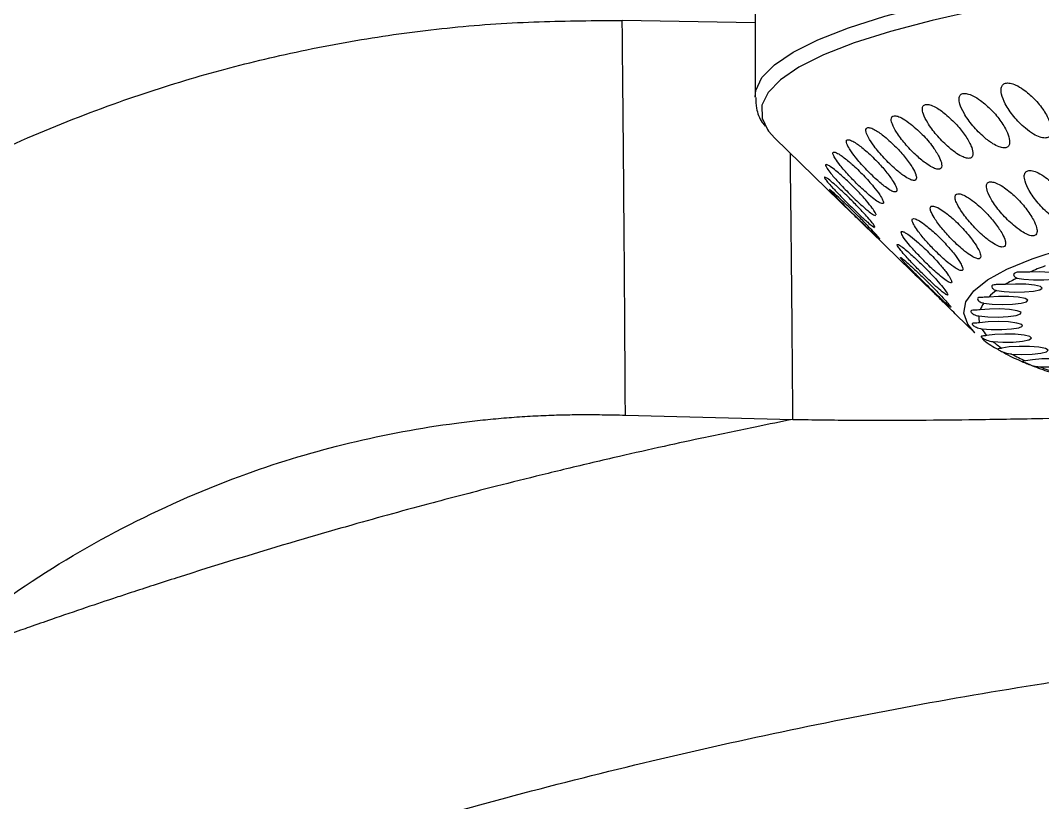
# Model space of a CAD drawing. Extents: x -51 to 27, y -13 to 136.
# Drawn here: x -16.061 to -13.636, y 57.856 to 59.712 of the extents above; entities that cross this region are included whole.
import ezdxf

# ---------------------------------------------------------------- set-up
doc = ezdxf.new("R2010")
doc.units = 0
doc.header["$MEASUREMENT"] = 0
doc.layers.add('GEOMETRY', color=2, linetype='Continuous', lineweight=25)

# ---------------------------------------------------------------- blocks, each defined once
blk = doc.blocks.new('2026 MONTERREY-BLOOM')
at = {"layer": 'GEOMETRY'}
for p, q in [((-2.6363, -23.8876), (-2.6363, -24.1838)), ((-2.6363, -24.0084), (-2.9515, -24.0029)), ((-2.6363, -24.1851), (-2.6363, -24.1838)), ((-2.5893, -24.2821), (-2.4048, -24.4618)), ((-2.3623, -24.5032), (-2.2645, -24.5984)), ((-2.1583, -24.7018), (-2.115, -24.744)), ((-2.0632, -24.7813), (-2.0603, -24.7829)), ((-2.944, -24.9392), (-2.5464, -24.9495))]:
    blk.add_line(p, q, dxfattribs=at)
at = {"layer": 'GEOMETRY', "flags": 128}
for points in [[(-2.6363, -24.1838), (-2.6346, -24.1692), (-2.62, -24.1386), (-2.5905, -24.1082), (-2.5462, -24.0782), (-2.4875, -24.0489), (-2.4146, -24.0205), (-2.3281, -23.993), (-2.2285, -23.9667), (-2.1163, -23.9418), (-1.9923, -23.9184)], [(-1.9816, -23.9548), (-2.1048, -23.9781), (-2.2163, -24.0029), (-2.3153, -24.0291), (-2.4013, -24.0563), (-2.4737, -24.0846), (-2.5321, -24.1137), (-2.5761, -24.1435), (-2.6055, -24.1737), (-2.62, -24.2042), (-2.6196, -24.2348), (-2.6068, -24.2617)], [(-2.6068, -24.2617), (-2.6042, -24.2653), (-2.5893, -24.2821)], [(-2.115, -24.744), (-2.1316, -24.7238), (-2.1408, -24.6973), (-2.136, -24.6708), (-2.1173, -24.6445), (-2.0847, -24.6185), (-2.0386, -24.5931), (-1.9792, -24.5683), (-1.9069, -24.5445)], [(-2.0148, -24.6141), (-1.9982, -24.617), (-1.9757, -24.6187), (-1.9509, -24.6187), (-1.9282, -24.6171), (-1.9114, -24.6142), (-1.9033, -24.6104), (-1.9053, -24.6065), (-1.9171, -24.603), (-1.9366, -24.6006), (-1.9606, -24.5996), (-1.985, -24.6003)], [(-2.0635, -24.6435), (-2.0453, -24.6462), (-2.0218, -24.6475), (-1.9972, -24.6471), (-1.9755, -24.6452), (-1.9605, -24.642), (-1.9548, -24.6382), (-1.9592, -24.6343), (-1.9732, -24.631), (-1.9942, -24.6289), (-2.0187, -24.6283), (-2.0425, -24.6294)], [(-2.0939, -24.6736), (-2.0741, -24.676), (-2.0499, -24.6769), (-2.0256, -24.6762), (-2.0052, -24.6739), (-1.9922, -24.6705), (-1.9889, -24.6666), (-1.9958, -24.6628), (-2.0117, -24.6597), (-2.0339, -24.6579), (-2.0587, -24.6578), (-2.0817, -24.6592)], [(-2.1055, -24.7041), (-2.0843, -24.7062), (-2.0597, -24.7067), (-2.0359, -24.7056), (-2.0169, -24.703), (-2.0061, -24.6994), (-2.0052, -24.6954), (-2.0145, -24.6917), (-2.0322, -24.6889), (-2.0555, -24.6875), (-2.0803, -24.6878), (-2.1023, -24.6896)], [(-2.0982, -24.7346), (-2.0758, -24.7363), (-2.051, -24.7364), (-2.028, -24.7349), (-2.0107, -24.7321), (-2.0021, -24.7283), (-2.0037, -24.7243), (-2.0152, -24.7208), (-2.0346, -24.7183), (-2.0587, -24.7173), (-2.0832, -24.7179), (-2.104, -24.7201)], [(-2.0721, -24.7648), (-2.0488, -24.7662), (-2.024, -24.7659), (-2.0019, -24.764), (-1.9865, -24.7609), (-1.9802, -24.757), (-1.9843, -24.7531), (-1.998, -24.7498), (-2.0189, -24.7476), (-2.0434, -24.747), (-2.0675, -24.748), (-2.0868, -24.7505)], [(-2.0275, -24.7944), (-2.0034, -24.7954), (-1.9788, -24.7948), (-1.958, -24.7926), (-1.9446, -24.7892), (-1.9407, -24.7853), (-1.9472, -24.7814), (-1.9629, -24.7783), (-1.9851, -24.7765), (-2.0099, -24.7763), (-2.0332, -24.7777), (-2.0508, -24.7805)], [(-1.9609, -24.8247), (-1.9367, -24.8251), (-1.9135, -24.824), (-1.8951, -24.8214), (-1.8846, -24.8179), (-1.8836, -24.814), (-1.8924, -24.8103), (-1.9094, -24.8075), (-1.9319, -24.8061), (-1.9562, -24.8061), (-1.9783, -24.8078), (-1.9946, -24.8107)]]:
    blk.add_lwpolyline(points, dxfattribs=at)
at = {"layer": 'GEOMETRY'}
for centre, radius, start, end in [((-1.6799, -25.312), 0.7744, 110.2559, 113.2024), ((-1.8417, -24.961), 0.3877, 116.5132, 121.1984), ((-1.9631, -24.7784), 0.1682, 126.6708, 134.8699), ((-2.036, -24.7145), 0.0708, 144.8231, 159.4579), ((-2.0553, -24.7076), 0.0503, 176.0371, 194.4755), ((-2.0198, -24.6906), 0.0899, 209.2781, 221.8085), ((-1.9317, -24.5973), 0.2185, 230.0282, 236.9691), ((-1.7949, -24.3644), 0.4889, 241.593, 245.8906), ((-1.6177, -23.9393), 0.9496, 248.8167, 251.3104)]:
    blk.add_arc(centre, radius, start, end, dxfattribs=at)
for points, knots in [([(-36.6427, -38.9849), (-36.6428, -38.748), (-36.6429, -38.2513), (-36.6431, -37.4958), (-36.643, -36.7174), (-36.6423, -35.9379), (-36.6409, -35.1552), (-36.6388, -34.37), (-36.6343, -33.1243), (-36.6247, -31.4274), (-36.6007, -28.7277), (-36.5557, -25.4875), (-36.48, -22.0033), (-36.3837, -18.8258), (-36.2694, -15.9518), (-36.1467, -13.5568), (-36.0218, -11.6425), (-35.9083, -10.2086), (-35.8038, -9.1111), (-35.7174, -8.3466), (-35.6715, -7.9173), (-35.5982, -7.4928), (-35.4908, -7.0801), (-35.3398, -6.6435), (-35.1358, -6.1898), (-34.8703, -5.7277), (-34.5603, -5.2943), (-34.2088, -4.8937), (-33.8193, -4.53), (-33.3956, -4.2066), (-32.942, -3.9269), (-32.4916, -3.7075), (-32.0535, -3.5411), (-31.634, -3.4198), (-31.1992, -3.3309), (-30.7502, -3.28), (-30.3002, -3.2288), (-29.6557, -3.1612), (-28.8172, -3.0818), (-27.5048, -2.9746), (-25.9207, -2.8687), (-23.9532, -2.7617), (-21.8759, -2.6679), (-19.6786, -2.5868), (-17.2507, -2.5139), (-14.59, -2.4519), (-11.7055, -2.4029), (-8.8195, -2.3695), (-5.9364, -2.3497), (-3.0548, -2.3416), (-0.5983, -2.3393), (1.4461, -2.34), (3.0915, -2.3423), (4.7536, -2.3465), (6.4156, -2.3534), (8.0545, -2.3645), (10.4077, -2.3864), (13.4813, -2.429), (16.9743, -2.5047), (20.1483, -2.6009), (23.0112, -2.7146), (25.3952, -2.8364), (27.3074, -2.9606), (28.7412, -3.0736), (29.84, -3.1777), (30.6063, -3.2639), (31.0378, -3.31), (31.4634, -3.3805), (31.8765, -3.4857), (32.3137, -3.6341), (32.7687, -3.8357), (33.2323, -4.0987), (33.6676, -4.4064), (34.0701, -4.7558), (34.436, -5.1433), (34.7616, -5.5651), (35.0437, -6.0171), (35.2785, -6.4922), (35.464, -6.9855), (35.6016, -7.491), (35.6829, -8.0099), (35.7387, -8.5338), (35.8146, -9.2299), (35.8967, -10.0974), (36.0051, -11.4079), (36.112, -12.9931), (36.2405, -15.3392), (36.3619, -18.1726), (36.4654, -21.4568), (36.5399, -24.7062), (36.5915, -27.9302), (36.6206, -30.8028), (36.6357, -33.3227), (36.6407, -34.9225), (36.6423, -35.9634), (36.6428, -36.4441), (36.643, -36.9237), (36.6431, -37.4023), (36.643, -37.8963), (36.6429, -38.4238), (36.6428, -38.792), (36.6428, -38.9849)], [0, 0, 0, 0, 0.005138, 0.010771, 0.016381, 0.022015, 0.027673, 0.03335, 0.039042, 0.054682, 0.070145, 0.097582, 0.124946, 0.145709, 0.16651, 0.187309, 0.197707, 0.208103, 0.218498, 0.221609, 0.224784, 0.227857, 0.230942, 0.234019, 0.237865, 0.24171, 0.245555, 0.249401, 0.253246, 0.257092, 0.260938, 0.264783, 0.267936, 0.271088, 0.274241, 0.277546, 0.280882, 0.284062, 0.291597, 0.299143, 0.312612, 0.326021, 0.341866, 0.357701, 0.373696, 0.394533, 0.415407, 0.436247, 0.457116, 0.477921, 0.498728, 0.51038, 0.52225, 0.534405, 0.54642, 0.558287, 0.569942, 0.597446, 0.624936, 0.645697, 0.666299, 0.687058, 0.697455, 0.707849, 0.718242, 0.721382, 0.724571, 0.72765, 0.730727, 0.733804, 0.737651, 0.741498, 0.745344, 0.74919, 0.753036, 0.756881, 0.760725, 0.76457, 0.768352, 0.772136, 0.775907, 0.779727, 0.783559, 0.79109, 0.798621, 0.812071, 0.825537, 0.849567, 0.873561, 0.896782, 0.920041, 0.943476, 0.95907, 0.97468, 0.978164, 0.981639, 0.985104, 0.988563, 0.992016, 0.995816, 1, 1, 1, 1]), ([(-5.3897, -24.2506), (-5.2965, -24.1867), (-5.1102, -24.0588), (-4.812, -23.8967), (-4.5033, -23.7558), (-4.289, -23.6837), (-4.1819, -23.6476)], [0, 0, 0, 0, 0.250023, 0.500031, 0.750023, 1, 1, 1, 1]), ([(-5.1989, -24.7949), (-5.1406, -24.7488), (-5.0056, -24.6421), (-4.8, -24.5069), (-4.5789, -24.3818), (-4.3679, -24.2812), (-4.156, -24.1977), (-3.9558, -24.1335), (-3.7593, -24.0832), (-3.5595, -24.0446), (-3.3539, -24.0173), (-3.1516, -24.004), (-3.0171, -24.0033), (-2.9515, -24.0029)], [0, 0, 0, 0, 0.091493, 0.2122338, 0.3029521, 0.4045396, 0.5001225, 0.5835585, 0.6636254, 0.7500939, 0.8342167, 0.919161, 1, 1, 1, 1]), ([(-2.944, -24.9392), (-2.9445, -24.8537), (-2.9455, -24.6826), (-2.9474, -24.4345), (-2.9494, -24.2014), (-2.9508, -24.0691), (-2.9515, -24.0029)], [0, 0, 0, 0, 0.25, 0.5, 0.75, 1, 1, 1, 1]), ([(-1.9998, -24.1664), (-2.0057, -24.1627), (-2.0162, -24.156), (-2.0313, -24.151), (-2.0426, -24.1511), (-2.0497, -24.1557), (-2.0533, -24.1644), (-2.0522, -24.1795), (-2.0426, -24.2028), (-2.0233, -24.2312), (-1.9991, -24.2562), (-1.977, -24.2724), (-1.9608, -24.2802), (-1.9483, -24.2826), (-1.9394, -24.2806), (-1.9337, -24.2741), (-1.9318, -24.2622), (-1.9365, -24.2422), (-1.9505, -24.2163), (-1.9723, -24.1885), (-1.9908, -24.1736), (-1.9998, -24.1664)], [0, 0, 0, 0, 0.046853, 0.084066, 0.121505, 0.153996, 0.186738, 0.235292, 0.302101, 0.387268, 0.473024, 0.52702, 0.568149, 0.601518, 0.635011, 0.666009, 0.707829, 0.765526, 0.844357, 0.924707, 1, 1, 1, 1]), ([(-2.1013, -24.1928), (-2.1074, -24.1887), (-2.1181, -24.1815), (-2.1331, -24.1759), (-2.1439, -24.1756), (-2.1503, -24.18), (-2.1531, -24.1884), (-2.1509, -24.2028), (-2.1404, -24.2254), (-2.1206, -24.2531), (-2.0962, -24.2781), (-2.0741, -24.2949), (-2.0579, -24.3033), (-2.0458, -24.3062), (-2.0375, -24.3044), (-2.0326, -24.2983), (-2.0317, -24.2869), (-2.0374, -24.2677), (-2.052, -24.2426), (-2.074, -24.2152), (-2.0923, -24.2002), (-2.1013, -24.1928)], [0, 0, 0, 0, 0.049395, 0.087512, 0.125885, 0.158743, 0.19119, 0.238498, 0.303534, 0.387655, 0.472544, 0.52923, 0.571624, 0.605619, 0.639762, 0.670808, 0.711613, 0.767597, 0.844698, 0.923485, 1, 1, 1, 1]), ([(-2.6348, -24.186), (-2.6346, -24.1944), (-2.6341, -24.2152), (-2.6245, -24.2384), (-2.6145, -24.251), (-2.612, -24.254)], [0, 0, 0, 0, 0.338236, 0.841704, 1, 1, 1, 1]), ([(-2.1845, -24.225), (-2.1925, -24.2189), (-2.2051, -24.2094), (-2.2217, -24.2024), (-2.2321, -24.2014), (-2.238, -24.2052), (-2.2401, -24.213), (-2.2372, -24.2265), (-2.2263, -24.248), (-2.2065, -24.2747), (-2.1822, -24.2999), (-2.16, -24.3177), (-2.1435, -24.3271), (-2.1314, -24.3308), (-2.1234, -24.3297), (-2.1194, -24.3244), (-2.1189, -24.3149), (-2.1239, -24.2986), (-2.137, -24.2759), (-2.1577, -24.2492), (-2.1752, -24.2333), (-2.1845, -24.225)], [0, 0, 0, 0, 0.066858, 0.105576, 0.144568, 0.178101, 0.210204, 0.255684, 0.318006, 0.400191, 0.483428, 0.544525, 0.588975, 0.624076, 0.659367, 0.690621, 0.723214, 0.774161, 0.845266, 0.918436, 1, 1, 1, 1]), ([(-2.2664, -24.249), (-2.2728, -24.2443), (-2.2838, -24.2362), (-2.2977, -24.2299), (-2.307, -24.2284), (-2.3123, -24.2313), (-2.3139, -24.2382), (-2.3107, -24.2504), (-2.3, -24.2702), (-2.2809, -24.2956), (-2.2569, -24.3209), (-2.2344, -24.3401), (-2.217, -24.3513), (-2.2046, -24.3563), (-2.1967, -24.3561), (-2.1931, -24.3513), (-2.1931, -24.3426), (-2.1985, -24.3276), (-2.2126, -24.3044), (-2.2358, -24.2756), (-2.256, -24.258), (-2.2664, -24.249)], [0, 0, 0, 0, 0.054539, 0.094446, 0.128099, 0.161847, 0.193698, 0.236722, 0.295186, 0.373962, 0.454175, 0.521961, 0.569654, 0.606647, 0.643895, 0.675718, 0.70759, 0.755906, 0.823507, 0.909396, 1, 1, 1, 1]), ([(-2.3289, -24.2785), (-2.3365, -24.2728), (-2.3485, -24.2637), (-2.3627, -24.2572), (-2.3706, -24.2566), (-2.3739, -24.2607), (-2.3732, -24.2686), (-2.3671, -24.2822), (-2.3529, -24.3034), (-2.3306, -24.3298), (-2.3056, -24.3542), (-2.2844, -24.3712), (-2.2698, -24.38), (-2.2599, -24.3833), (-2.2544, -24.3818), (-2.2529, -24.3764), (-2.2551, -24.3668), (-2.2633, -24.3506), (-2.2794, -24.328), (-2.3022, -24.3019), (-2.3197, -24.2866), (-2.3289, -24.2785)], [0, 0, 0, 0, 0.06688, 0.105286, 0.143957, 0.17734, 0.209494, 0.255287, 0.318083, 0.400634, 0.484189, 0.544496, 0.588577, 0.623472, 0.65855, 0.689758, 0.722457, 0.773755, 0.845305, 0.918902, 1, 1, 1, 1]), ([(-2.3773, -24.3088), (-2.3847, -24.303), (-2.3965, -24.2936), (-2.4103, -24.2864), (-2.4178, -24.2851), (-2.4203, -24.2888), (-2.4187, -24.2963), (-2.412, -24.3091), (-2.3972, -24.3294), (-2.3749, -24.3549), (-2.3499, -24.3794), (-2.3288, -24.397), (-2.3143, -24.4066), (-2.3049, -24.4105), (-2.3, -24.4095), (-2.2993, -24.4043), (-2.3024, -24.3952), (-2.3114, -24.3797), (-2.3279, -24.3581), (-2.3509, -24.3325), (-2.3681, -24.3171), (-2.3773, -24.3088)], [0, 0, 0, 0, 0.066783, 0.106664, 0.14685, 0.180961, 0.212923, 0.257366, 0.318089, 0.39895, 0.481028, 0.544847, 0.590583, 0.626418, 0.66247, 0.69392, 0.726183, 0.775992, 0.845618, 0.91736, 1, 1, 1, 1]), ([(-2.5464, -24.9495), (-2.5472, -24.8641), (-2.5486, -24.6933), (-2.5507, -24.4782), (-2.5521, -24.36), (-2.5526, -24.3178)], [0, 0, 0, 0, 0.391384, 0.782768, 1, 1, 1, 1]), ([(-2.4114, -24.3397), (-2.4186, -24.3338), (-2.4302, -24.3242), (-2.4428, -24.3166), (-2.4498, -24.3144), (-2.4523, -24.3165), (-2.4508, -24.3224), (-2.4452, -24.3323), (-2.4332, -24.3486), (-2.4138, -24.371), (-2.3887, -24.3967), (-2.3653, -24.4181), (-2.3477, -24.4315), (-2.3379, -24.4372), (-2.3325, -24.4382), (-2.3311, -24.4351), (-2.3335, -24.428), (-2.341, -24.4155), (-2.3563, -24.3953), (-2.379, -24.37), (-2.3989, -24.3506), (-2.4096, -24.3412), (-2.4114, -24.3397)], [0, 0, 0, 0, 0.0666935, 0.108166, 0.1429561, 0.1778871, 0.209759, 0.2437323, 0.2964332, 0.3686993, 0.4428339, 0.5301484, 0.5806412, 0.6200895, 0.6527016, 0.685402, 0.7164518, 0.7598446, 0.8201076, 0.9012577, 0.9836525, 1, 1, 1, 1]), ([(-2.4443, -24.3596), (-2.449, -24.3558), (-2.4574, -24.3493), (-2.466, -24.3445), (-2.4696, -24.3446), (-2.4685, -24.3491), (-2.4635, -24.3572), (-2.4527, -24.371), (-2.4338, -24.3923), (-2.4087, -24.4181), (-2.3841, -24.4413), (-2.3661, -24.4565), (-2.3552, -24.4644), (-2.3519, -24.4653), (-2.3504, -24.4658)], [0, 0, 0, 0, 0.0825292, 0.145744, 0.2093934, 0.2637257, 0.3170962, 0.3945693, 0.5010335, 0.6392057, 0.7787198, 0.8732904, 0.9436953, 1, 1, 1, 1]), ([(-2.3493, -24.4641), (-2.3492, -24.464), (-2.3487, -24.4633), (-2.3514, -24.458), (-2.3584, -24.4474), (-2.3733, -24.429), (-2.3947, -24.4056), (-2.4203, -24.3801), (-2.4363, -24.3664), (-2.4443, -24.3596)], [0, 0, 0, 0, 0.016693, 0.101801, 0.21293, 0.365171, 0.575189, 0.789931, 1, 1, 1, 1]), ([(-1.9468, -24.3753), (-1.9528, -24.3713), (-1.9634, -24.3643), (-1.9784, -24.3589), (-1.9891, -24.3586), (-1.9955, -24.3631), (-1.9983, -24.3715), (-1.9961, -24.3861), (-1.9856, -24.4087), (-1.9657, -24.4365), (-1.9413, -24.4615), (-1.9193, -24.4782), (-1.9032, -24.4864), (-1.8911, -24.4893), (-1.8828, -24.4874), (-1.8778, -24.4812), (-1.8769, -24.4697), (-1.8826, -24.4504), (-1.8973, -24.4251), (-1.9194, -24.3977), (-1.9378, -24.3827), (-1.9468, -24.3753)], [0, 0, 0, 0, 0.048836, 0.086785, 0.124983, 0.157791, 0.190325, 0.237876, 0.303217, 0.387512, 0.472545, 0.528746, 0.570884, 0.604726, 0.638712, 0.669707, 0.710681, 0.767009, 0.844506, 0.923658, 1, 1, 1, 1]), ([(-2.4487, -24.3909), (-2.4535, -24.3868), (-2.4618, -24.3798), (-2.4694, -24.3747), (-2.4723, -24.374), (-2.4711, -24.3773), (-2.466, -24.3843), (-2.4555, -24.3965), (-2.4374, -24.4158), (-2.4134, -24.4401), (-2.3889, -24.4638), (-2.3702, -24.4809), (-2.3582, -24.4909), (-2.3547, -24.4929), (-2.3531, -24.4938)], [0, 0, 0, 0, 0.087126, 0.152114, 0.2073, 0.262617, 0.315462, 0.38801, 0.486908, 0.619344, 0.753965, 0.862621, 0.939805, 1, 1, 1, 1]), ([(-2.3522, -24.493), (-2.352, -24.493), (-2.3514, -24.4928), (-2.3542, -24.4885), (-2.3606, -24.4801), (-2.3734, -24.4652), (-2.3926, -24.4445), (-2.417, -24.4199), (-2.4363, -24.4017), (-2.4467, -24.3926), (-2.4487, -24.3909)], [0, 0, 0, 0, 0.022689, 0.10849, 0.195572, 0.328927, 0.51545, 0.707781, 0.942267, 1, 1, 1, 1]), ([(-2.0444, -24.3999), (-2.05, -24.3963), (-2.06, -24.39), (-2.0732, -24.3855), (-2.0822, -24.3859), (-2.0869, -24.3907), (-2.0878, -24.3996), (-2.0834, -24.4146), (-2.0703, -24.4377), (-2.0483, -24.4655), (-2.0232, -24.4898), (-2.0018, -24.5053), (-1.9871, -24.5127), (-1.9766, -24.5148), (-1.9699, -24.5124), (-1.9667, -24.5058), (-1.9678, -24.4938), (-1.9761, -24.4739), (-1.9932, -24.4483), (-2.0171, -24.4211), (-2.0355, -24.4068), (-2.0444, -24.3999)], [0, 0, 0, 0, 0.0465768, 0.0837161, 0.1210787, 0.1535657, 0.1863749, 0.2350627, 0.3020134, 0.3872407, 0.4730459, 0.5268106, 0.5678042, 0.6010853, 0.6344872, 0.6654484, 0.7073592, 0.7652613, 0.8443249, 0.9248873, 1, 1, 1, 1]), ([(-2.4385, -24.4221), (-2.4432, -24.4178), (-2.4514, -24.4104), (-2.4584, -24.4047), (-2.4605, -24.4036), (-2.4584, -24.4065), (-2.4524, -24.4132), (-2.4412, -24.4247), (-2.4227, -24.4432), (-2.3988, -24.4667), (-2.3746, -24.4902), (-2.3563, -24.5077), (-2.3448, -24.5184), (-2.3419, -24.5207), (-2.3406, -24.5218)], [0, 0, 0, 0, 0.090735, 0.156756, 0.212323, 0.268054, 0.320464, 0.390916, 0.486553, 0.615629, 0.747126, 0.859746, 0.938788, 1, 1, 1, 1]), ([(-2.1611, -24.4179), (-2.1615, -24.4206), (-2.1623, -24.4259), (-2.1566, -24.4404), (-2.1439, -24.4613), (-2.1221, -24.4881), (-2.0972, -24.5127), (-2.0757, -24.5296), (-2.0606, -24.5383), (-2.0501, -24.5414), (-2.0438, -24.5398), (-2.0414, -24.5343), (-2.0426, -24.5246), (-2.0497, -24.508), (-2.065, -24.485), (-2.088, -24.4581), (-2.1123, -24.4356), (-2.1332, -24.4212), (-2.1467, -24.4148), (-2.156, -24.4134), (-2.1599, -24.4154), (-2.1609, -24.4175), (-2.1611, -24.4179)], [0, 0, 0, 0, 0.040732, 0.081153, 0.14473, 0.227748, 0.311702, 0.370894, 0.414421, 0.448991, 0.483732, 0.514838, 0.547667, 0.599502, 0.671766, 0.746051, 0.833477, 0.885048, 0.92555, 0.959222, 0.99299, 1, 1, 1, 1]), ([(-2.3404, -24.5214), (-2.3403, -24.5214), (-2.3398, -24.5215), (-2.3434, -24.5172), (-2.3508, -24.5091), (-2.3643, -24.4948), (-2.3854, -24.4732), (-2.4124, -24.4465), (-2.4297, -24.4304), (-2.4385, -24.4221)], [0, 0, 0, 0, 0.044219, 0.130083, 0.215743, 0.345211, 0.526364, 0.757221, 1, 1, 1, 1]), ([(-2.2193, -24.4445), (-2.2201, -24.4461), (-2.2216, -24.4494), (-2.218, -24.4601), (-2.2084, -24.4768), (-2.191, -24.4995), (-2.1669, -24.5257), (-2.1429, -24.5476), (-2.1235, -24.5617), (-2.1117, -24.5677), (-2.1041, -24.5689), (-2.1006, -24.5659), (-2.1007, -24.5588), (-2.1057, -24.5462), (-2.1185, -24.5259), (-2.1394, -24.5), (-2.1643, -24.4751), (-2.1864, -24.457), (-2.2024, -24.4469), (-2.2128, -24.4429), (-2.2176, -24.4431), (-2.219, -24.4443), (-2.2193, -24.4445)], [0, 0, 0, 0, 0.036446, 0.072691, 0.125193, 0.197218, 0.271114, 0.358365, 0.409182, 0.448768, 0.481412, 0.514148, 0.545149, 0.58837, 0.648414, 0.729407, 0.811668, 0.875987, 0.922879, 0.959872, 0.992262, 1, 1, 1, 1]), ([(-2.3623, -24.5032), (-2.3666, -24.499), (-2.3795, -24.4865), (-2.3932, -24.4731), (-2.4019, -24.4646), (-2.4029, -24.4636)], [0, 0, 0, 0, 0.3024281, 0.9193236, 1, 1, 1, 1]), ([(-2.2626, -24.474), (-2.2631, -24.4754), (-2.2641, -24.4781), (-2.2599, -24.4879), (-2.2499, -24.5032), (-2.2327, -24.5244), (-2.2093, -24.5496), (-2.1856, -24.5719), (-2.1659, -24.5875), (-2.1537, -24.595), (-2.1463, -24.5973), (-2.1431, -24.5952), (-2.1438, -24.589), (-2.1492, -24.5776), (-2.1619, -24.5589), (-2.1822, -24.5346), (-2.2067, -24.5097), (-2.2291, -24.4903), (-2.2458, -24.4785), (-2.2562, -24.4733), (-2.261, -24.4728), (-2.2623, -24.4738), (-2.2626, -24.474)], [0, 0, 0, 0, 0.035543, 0.070918, 0.120726, 0.189258, 0.259756, 0.345742, 0.402226, 0.444508, 0.478417, 0.512472, 0.543468, 0.584319, 0.640439, 0.717715, 0.796665, 0.867256, 0.917537, 0.956543, 0.98954, 1, 1, 1, 1]), ([(-2.2896, -24.5052), (-2.2893, -24.5069), (-2.2887, -24.5104), (-2.2816, -24.5213), (-2.2685, -24.538), (-2.2482, -24.5605), (-2.2227, -24.5862), (-2.1996, -24.6072), (-2.1831, -24.62), (-2.1742, -24.6252), (-2.1698, -24.6258), (-2.1693, -24.6225), (-2.1726, -24.6151), (-2.1811, -24.6023), (-2.1976, -24.5818), (-2.2212, -24.5561), (-2.2463, -24.5321), (-2.2665, -24.5154), (-2.2796, -24.5064), (-2.287, -24.5031), (-2.2894, -24.5037), (-2.2896, -24.505), (-2.2896, -24.5052)], [0, 0, 0, 0, 0.036785, 0.073359, 0.126831, 0.200041, 0.275072, 0.362566, 0.411582, 0.450276, 0.482557, 0.514911, 0.546001, 0.590183, 0.651746, 0.733973, 0.817299, 0.879277, 0.924984, 0.961299, 0.993524, 1, 1, 1, 1]), ([(-2.299, -24.5354), (-2.2985, -24.5368), (-2.2974, -24.5397), (-2.2899, -24.5495), (-2.2767, -24.5647), (-2.257, -24.5857), (-2.2324, -24.6103), (-2.2096, -24.6318), (-2.1926, -24.6464), (-2.1834, -24.6533), (-2.179, -24.6551), (-2.1788, -24.6528), (-2.1825, -24.6464), (-2.1912, -24.635), (-2.2072, -24.6164), (-2.2298, -24.5924), (-2.2546, -24.5683), (-2.2753, -24.5499), (-2.2891, -24.539), (-2.2966, -24.5343), (-2.299, -24.5341), (-2.299, -24.5351), (-2.299, -24.5354)], [0, 0, 0, 0, 0.035741, 0.071306, 0.121719, 0.191061, 0.262354, 0.348702, 0.403829, 0.445477, 0.479067, 0.512792, 0.543758, 0.585106, 0.642069, 0.720207, 0.799938, 0.869164, 0.91867, 0.95721, 0.990051, 1, 1, 1, 1]), ([(-2.2915, -24.5657), (-2.2907, -24.5668), (-2.2892, -24.5691), (-2.2813, -24.5778), (-2.268, -24.5917), (-2.2471, -24.6128), (-2.2213, -24.6382), (-2.1979, -24.6606), (-2.1822, -24.6752), (-2.1741, -24.6822), (-2.171, -24.6841), (-2.1721, -24.6819), (-2.1771, -24.6757), (-2.187, -24.6646), (-2.2041, -24.6465), (-2.2271, -24.623), (-2.2517, -24.5992), (-2.2716, -24.5808), (-2.2842, -24.5699), (-2.291, -24.5647), (-2.2913, -24.5654), (-2.2915, -24.5657)], [0, 0, 0, 0, 0.034857, 0.069575, 0.117179, 0.182637, 0.267002, 0.352094, 0.408107, 0.450157, 0.483953, 0.517891, 0.54888, 0.58992, 0.646359, 0.72397, 0.803226, 0.873331, 0.923335, 0.962176, 1, 1, 1, 1]), ([(-2.1583, -24.7018), (-2.1594, -24.7008), (-2.1643, -24.696), (-2.1782, -24.6823), (-2.1992, -24.6617), (-2.2244, -24.6372), (-2.2455, -24.6167), (-2.2596, -24.6031), (-2.2632, -24.5996), (-2.2645, -24.5984)], [0, 0, 0, 0, 0.035947, 0.168893, 0.354699, 0.546015, 0.775181, 0.917455, 1, 1, 1, 1]), ([(-1.985, -24.6003), (-1.9908, -24.6004), (-2.0023, -24.6005), (-2.0151, -24.6), (-2.0225, -24.6026), (-2.0235, -24.608), (-2.0197, -24.6124), (-2.0156, -24.6138), (-2.0148, -24.6141)], [0, 0, 0, 0, 0.187979, 0.37534, 0.571953, 0.75362, 0.945098, 1, 1, 1, 1]), ([(-2.0425, -24.6294), (-2.048, -24.6295), (-2.0589, -24.6299), (-2.07, -24.6296), (-2.0755, -24.6324), (-2.0744, -24.6378), (-2.0692, -24.642), (-2.0645, -24.6433), (-2.0635, -24.6435)], [0, 0, 0, 0, 0.188775, 0.376939, 0.574131, 0.756575, 0.949011, 1, 1, 1, 1]), ([(-2.0817, -24.6592), (-2.0868, -24.6595), (-2.0969, -24.66), (-2.1063, -24.66), (-2.1098, -24.6628), (-2.1067, -24.6682), (-2.1002, -24.6723), (-2.0949, -24.6734), (-2.0939, -24.6736)], [0, 0, 0, 0, 0.189535, 0.378465, 0.576211, 0.7594, 0.952745, 1, 1, 1, 1]), ([(-2.1023, -24.6896), (-2.1069, -24.6899), (-2.1162, -24.6906), (-2.1237, -24.6907), (-2.1252, -24.6937), (-2.1201, -24.699), (-2.1123, -24.7029), (-2.1065, -24.7039), (-2.1055, -24.7041)], [0, 0, 0, 0, 0.190249, 0.3799, 0.578169, 0.762063, 0.956258, 1, 1, 1, 1]), ([(-2.104, -24.7201), (-2.1081, -24.7206), (-2.1164, -24.7214), (-2.122, -24.7216), (-2.1214, -24.7246), (-2.1145, -24.7298), (-2.1055, -24.7335), (-2.0993, -24.7344), (-2.0982, -24.7346)], [0, 0, 0, 0, 0.190911, 0.381228, 0.579982, 0.764532, 0.95951, 1, 1, 1, 1]), ([(-2.0868, -24.7505), (-2.0904, -24.751), (-2.0976, -24.752), (-2.1012, -24.7523), (-2.0986, -24.7553), (-2.0898, -24.7604), (-2.0798, -24.7639), (-2.0732, -24.7647), (-2.0721, -24.7648)], [0, 0, 0, 0, 0.1915109, 0.382434, 0.5816301, 0.7667772, 0.9624631, 1, 1, 1, 1]), ([(-2.0975, -24.7579), (-2.0924, -24.7624), (-2.0829, -24.7709), (-2.0694, -24.778), (-2.0632, -24.7813)], [0, 0, 0, 0, 0.5354388, 1, 1, 1, 1]), ([(-2.0605, -24.783), (-2.0594, -24.7838), (-2.0572, -24.7854), (-2.0463, -24.7905), (-2.0354, -24.7937), (-2.0285, -24.7943), (-2.0275, -24.7944)], [0, 0, 0, 0, 0.323748, 0.624931, 0.943361, 1, 1, 1, 1]), ([(-2.0508, -24.7805), (-2.054, -24.781), (-2.0597, -24.782), (-2.06, -24.7825), (-2.0601, -24.7828)], [0, 0, 0, 0, 0.5580903, 1, 1, 1, 1]), ([(-2.0511, -24.7881), (-2.0448, -24.7919), (-2.0276, -24.8022), (-2.0044, -24.8113), (-1.9898, -24.817)], [0, 0, 0, 0, 0.3682445, 1, 1, 1, 1]), ([(-2.0025, -24.8124), (-2.0011, -24.813), (-1.9984, -24.8141), (-1.9869, -24.819), (-1.974, -24.8234), (-1.9644, -24.8244), (-1.9609, -24.8247)], [0, 0, 0, 0, 0.293261, 0.559753, 0.836405, 1, 1, 1, 1]), ([(-1.9946, -24.8107), (-1.9975, -24.8112), (-2.0023, -24.812), (-2.0022, -24.8122), (-2.0022, -24.8123)], [0, 0, 0, 0, 0.600761, 1, 1, 1, 1]), ([(-1.9898, -24.817), (-1.983, -24.82), (-1.9649, -24.8281), (-1.9414, -24.8354), (-1.9265, -24.8401)], [0, 0, 0, 0, 0.3698567, 1, 1, 1, 1]), ([(-4.6261, -25.5395), (-4.5467, -25.476), (-4.3875, -25.3485), (-4.1236, -25.1942), (-3.8592, -25.0785), (-3.5983, -25.0007), (-3.4136, -24.9664), (-3.2951, -24.952), (-3.2451, -24.947), (-3.195, -24.9431), (-3.1448, -24.9402), (-3.095, -24.9385), (-3.0465, -24.9378), (-2.9963, -24.9382), (-2.9624, -24.9389), (-2.944, -24.9392)], [0, 0, 0, 0, 0.166713, 0.334318, 0.499916, 0.639286, 0.780127, 0.807696, 0.835168, 0.86255, 0.89012, 0.917654, 0.944322, 0.969754, 1, 1, 1, 1]), ([(-2.5464, -24.9495), (-2.5751, -24.9553), (-2.6443, -24.9693), (-2.7463, -24.9904), (-2.8549, -25.0138), (-2.9648, -25.0387), (-3.0613, -25.0614), (-3.1585, -25.0851), (-3.2642, -25.1115), (-3.4147, -25.1507), (-3.5722, -25.194), (-3.7749, -25.2526), (-3.9319, -25.3007), (-4.0631, -25.3429), (-4.1112, -25.3586), (-4.1643, -25.3761), (-4.2273, -25.3972), (-4.2958, -25.4206), (-4.3477, -25.4387), (-4.3891, -25.4532), (-4.4422, -25.4721), (-4.5083, -25.4961), (-4.5736, -25.5201), (-4.61, -25.5336), (-4.6261, -25.5395)], [0, 0, 0, 0, 0.040508, 0.097914, 0.144328, 0.194585, 0.254068, 0.281783, 0.333269, 0.405119, 0.497333, 0.559647, 0.697668, 0.724919, 0.750649, 0.767899, 0.802373, 0.842797, 0.86819, 0.878578, 0.903602, 0.946263, 0.976165, 1, 1, 1, 1]), ([(-2.5464, -24.9495), (-2.4986, -24.9502), (-2.4045, -24.9517), (-2.2653, -24.9514), (-2.1211, -24.95), (-1.9776, -24.9476), (-1.7747, -24.9438), (-1.6108, -24.9405), (-1.4884, -24.938), (-1.4706, -24.9376), (-1.4664, -24.9375)], [0, 0, 0, 0, 0.1327565, 0.261516, 0.3866807, 0.533113, 0.6600718, 0.9504553, 0.9884906, 1, 1, 1, 1]), ([(-6.4167, -27.2007), (-6.2223, -27.0881), (-5.8335, -26.8628), (-5.2282, -26.5654), (-4.6089, -26.2988), (-3.9759, -26.0668), (-3.3312, -25.8691), (-2.6769, -25.7067), (-2.0147, -25.5796), (-1.3466, -25.4893), (-0.6746, -25.4325), (-0.2253, -25.4255), (-0.0006, -25.4219)], [0, 0, 0, 0, 0.1, 0.2, 0.3, 0.4, 0.5, 0.6, 0.7, 0.8, 0.9, 1, 1, 1, 1])]:
    blk.add_open_spline(points, degree=3, knots=knots, dxfattribs=at)

msp = doc.modelspace()

# ---------------------------------------------------------------- block references
msp.add_blockref('2026 MONTERREY-BLOOM', (-11.682, 83.7145))

doc.saveas('drawing.dxf')
